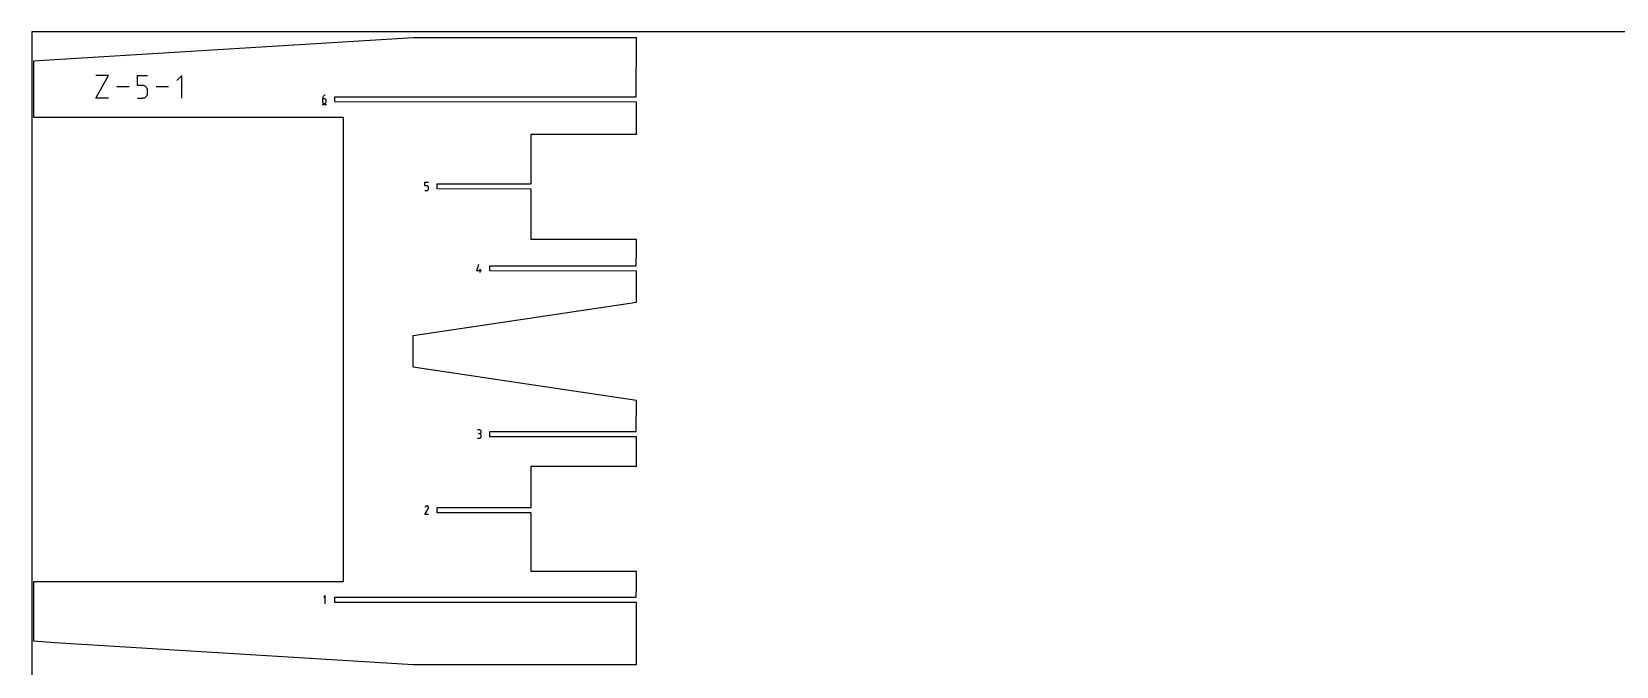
# Model space of a CAD drawing. Extents: x 0 to 3000, y 0 to 3000.
# Drawn here: x 0 to 1506, y 2397 to 3000 of the extents above; entities that cross this region are included whole.
import ezdxf

# ---------------------------------------------------------------- set-up
doc = ezdxf.new("R2010")
doc.units = 0

msp = doc.modelspace()

# ---------------------------------------------------------------- linework, layer by layer
at = {"layer": 'annotation', "color": 1}
for p, q in [((60.925011, 2936.859435), (72.838965, 2958.316394)), ((72.838965, 2958.316394), (60.925011, 2958.316394)), ((100.663983, 2948.761279), (100.663983, 2958.316394)), ((100.663983, 2958.316394), (110.193531, 2958.316394)), ((142.789378, 2958.316394), (138.019221, 2953.544892)), ((142.789378, 2936.859435), (142.789378, 2958.316394)), ((72.838965, 2936.859435), (60.925011, 2936.859435)), ((92.619641, 2947.587915), (80.887343, 2947.587915)), ((105.428757, 2948.761279), (100.663983, 2948.761279)), ((100.663983, 2936.859435), (105.428757, 2936.859435)), ((106.284295, 2948.684803), (105.428757, 2948.761279)), ((105.428757, 2936.859435), (106.283941, 2936.936326)), ((105.428757, 2936.859435), (105.428757, 2936.859435)), ((106.283941, 2936.936326), (107.089366, 2937.158)), ((107.089908, 2948.464243), (106.284295, 2948.684803)), ((107.089366, 2937.158), (107.831453, 2937.510955)), ((107.832051, 2948.112899), (107.089908, 2948.464243)), ((107.831453, 2937.510955), (108.496625, 2937.981693)), ((108.497178, 2947.644072), (107.832051, 2948.112899)), ((108.496625, 2937.981693), (109.071303, 2938.556711)), ((109.071746, 2947.071063), (108.497178, 2947.644072)), ((109.071303, 2938.556711), (109.541911, 2939.222511)), ((109.54221, 2946.407174), (109.071746, 2947.071063)), ((109.541911, 2939.222511), (109.894871, 2939.965591)), ((109.895026, 2945.665706), (109.54221, 2946.407174)), ((109.894871, 2939.965591), (110.116603, 2940.772451)), ((110.116647, 2944.859958), (109.895026, 2945.665706)), ((110.116603, 2940.772451), (110.193531, 2941.629592)), ((110.193531, 2944.003233), (110.116647, 2944.859958)), ((110.193531, 2941.629592), (110.193531, 2944.003233)), ((110.193531, 2944.003233), (110.193531, 2944.003233)), ((129.974207, 2947.587915), (118.241909, 2947.587915)), ((276.379711, 2936.700299), (276.340374, 2936.159562)), ((276.494524, 2937.21984), (276.379711, 2936.700299)), ((276.68002, 2937.711745), (276.494524, 2937.21984)), ((276.931406, 2938.169572), (276.68002, 2937.711745)), ((277.243886, 2938.58688), (276.931406, 2938.169572)), ((277.612668, 2938.957227), (277.243886, 2938.58688)), ((278.032957, 2939.274171), (277.612668, 2938.957227)), ((278.499959, 2939.531271), (278.032957, 2939.274171)), ((279.00888, 2939.722086), (278.499959, 2939.531271)), ((279.00888, 2939.722086), (279.00888, 2939.722086)), ((276.117873, 2930.722086), (280.117873, 2930.722086)), ((276.340374, 2936.159562), (276.340374, 2933.500588)), ((278.11687, 2936.159562), (276.340374, 2936.159562)), ((276.340374, 2933.500588), (276.340374, 2933.500588)), ((276.340374, 2933.500588), (276.369056, 2933.181012)), ((276.369056, 2933.181012), (276.451727, 2932.880183)), ((276.451727, 2932.880183), (276.583324, 2932.603133)), ((276.583324, 2932.603133), (276.758785, 2932.354897)), ((276.758785, 2932.354897), (276.973048, 2932.140508)), ((276.973048, 2932.140508), (277.22105, 2931.964998)), ((277.22105, 2931.964998), (277.497729, 2931.833402)), ((277.497729, 2931.833402), (277.798023, 2931.750754)), ((277.798023, 2931.750754), (278.11687, 2931.722086)), ((278.436377, 2936.131049), (278.11687, 2936.159562)), ((278.11687, 2931.722086), (278.436377, 2931.750754)), ((278.11687, 2931.722086), (278.11687, 2931.722086)), ((278.737022, 2936.048815), (278.436377, 2936.131049)), ((278.436377, 2931.750754), (278.737022, 2931.833402)), ((279.013804, 2935.91782), (278.737022, 2936.048815)), ((278.737022, 2931.833402), (279.013804, 2931.964998)), ((279.261724, 2935.743023), (279.013804, 2935.91782)), ((279.013804, 2931.964998), (279.261724, 2932.140508)), ((279.475781, 2935.529383), (279.261724, 2935.743023)), ((279.261724, 2932.140508), (279.475781, 2932.354897)), ((279.650973, 2935.281859), (279.475781, 2935.529383)), ((279.475781, 2932.354897), (279.650973, 2932.603133)), ((279.782302, 2935.00541), (279.650973, 2935.281859)), ((279.650973, 2932.603133), (279.782302, 2932.880183)), ((279.864766, 2934.704996), (279.782302, 2935.00541)), ((279.782302, 2932.880183), (279.864766, 2933.181012)), ((279.893365, 2934.385575), (279.864766, 2934.704996)), ((279.864766, 2933.181012), (279.893365, 2933.500588)), ((279.893365, 2933.500588), (279.893365, 2934.385575)), ((279.893365, 2934.385575), (279.893365, 2934.385575)), ((373.575794, 2853.437118), (373.575794, 2856.999642)), ((373.575794, 2856.999642), (377.128785, 2856.999642)), ((375.35229, 2853.437118), (373.575794, 2853.437118)), ((373.575794, 2848.999642), (375.35229, 2848.999642)), ((375.671268, 2853.408605), (375.35229, 2853.437118)), ((375.35229, 2848.999642), (375.671136, 2849.02831)), ((375.35229, 2848.999642), (375.35229, 2848.999642)), ((375.671136, 2849.02831), (375.97143, 2849.110958)), ((375.971632, 2853.326371), (375.671268, 2853.408605)), ((375.97143, 2849.110958), (376.248109, 2849.242554)), ((376.248332, 2853.195376), (375.971632, 2853.326371)), ((376.248109, 2849.242554), (376.496112, 2849.418063)), ((376.496318, 2853.020579), (376.248332, 2853.195376)), ((376.496112, 2849.418063), (376.710375, 2849.632453)), ((376.71054, 2852.806939), (376.496318, 2853.020579)), ((376.710375, 2849.632453), (376.885836, 2849.880689)), ((376.885947, 2852.559415), (376.71054, 2852.806939)), ((376.885836, 2849.880689), (377.017433, 2850.157739)), ((377.017491, 2852.282966), (376.885947, 2852.559415)), ((377.017433, 2850.157739), (377.100104, 2850.458568)), ((377.10012, 2851.982552), (377.017491, 2852.282966)), ((377.100104, 2850.458568), (377.128785, 2850.778144)), ((377.128785, 2851.663131), (377.10012, 2851.982552)), ((377.128785, 2850.778144), (377.128785, 2851.663131)), ((377.128785, 2851.663131), (377.128785, 2851.663131)), ((423.13127, 2772.730101), (424.905257, 2778.951598)), ((427.573262, 2772.730101), (423.13127, 2772.730101)), ((426.241768, 2770.951598), (426.241768, 2774.504589)), ((425.352266, 2621.343673), (423.57577, 2621.343673)), ((425.671773, 2621.314994), (425.352266, 2621.343673)), ((425.972418, 2621.232348), (425.671773, 2621.314994)), ((426.2492, 2621.100816), (425.972418, 2621.232348)), ((426.49712, 2620.925482), (426.2492, 2621.100816)), ((426.711176, 2620.711429), (426.49712, 2620.925482)), ((426.886369, 2620.46374), (426.711176, 2620.711429)), ((427.017698, 2620.187498), (426.886369, 2620.46374)), ((427.100162, 2619.887785), (427.017698, 2620.187498)), ((423.57577, 2613.353205), (425.352266, 2613.353205)), ((425.352266, 2617.790681), (424.462764, 2617.790681)), ((424.462764, 2617.790681), (425.352266, 2617.790681)), ((425.352266, 2617.790681), (425.671773, 2617.819367)), ((425.671773, 2617.762003), (425.352266, 2617.790681)), ((425.352266, 2617.790681), (425.352266, 2617.790681)), ((425.352266, 2613.353205), (425.671773, 2613.381867)), ((425.352266, 2613.353205), (425.352266, 2613.353205)), ((425.671773, 2617.819367), (425.972418, 2617.902061)), ((425.972418, 2617.679356), (425.671773, 2617.762003)), ((425.671773, 2613.381867), (425.972418, 2613.464472)), ((425.972418, 2617.902061), (426.2492, 2618.033724)), ((426.2492, 2617.547825), (425.972418, 2617.679356)), ((425.972418, 2613.464472), (426.2492, 2613.59595)), ((426.2492, 2618.033724), (426.49712, 2618.209312)), ((426.49712, 2617.372491), (426.2492, 2617.547825)), ((426.2492, 2613.59595), (426.49712, 2613.77123)), ((426.49712, 2618.209312), (426.711176, 2618.423785)), ((426.711176, 2617.158438), (426.49712, 2617.372491)), ((426.49712, 2613.77123), (426.711176, 2613.985242)), ((426.711176, 2618.423785), (426.886369, 2618.672101)), ((426.886369, 2616.910749), (426.711176, 2617.158438)), ((426.711176, 2613.985242), (426.886369, 2614.232915)), ((426.886369, 2618.672101), (427.017698, 2618.949217)), ((427.017698, 2616.634506), (426.886369, 2616.910749)), ((426.886369, 2614.232915), (427.017698, 2614.509178)), ((427.017698, 2618.949217), (427.100162, 2619.250092)), ((427.100162, 2616.334794), (427.017698, 2616.634506)), ((427.017698, 2614.509178), (427.100162, 2614.80896)), ((427.128761, 2619.569685), (427.100162, 2619.887785)), ((427.100162, 2619.250092), (427.128761, 2619.569685)), ((427.128761, 2616.016694), (427.100162, 2616.334794)), ((427.100162, 2614.80896), (427.128761, 2615.127192)), ((427.128761, 2619.569685), (427.128761, 2619.569685)), ((427.128761, 2615.127192), (427.128761, 2616.016694)), ((427.128761, 2616.016694), (427.128761, 2616.016694)), ((373.575794, 2541.067188), (376.858874, 2546.352526)), ((373.814098, 2548.177686), (373.580811, 2547.730176)), ((373.99923, 2548.440207), (373.814098, 2548.177686)), ((374.221348, 2548.65935), (373.99923, 2548.440207)), ((374.473695, 2548.833362), (374.221348, 2548.65935)), ((374.749516, 2548.960487), (374.473695, 2548.833362)), ((375.042056, 2549.038971), (374.749516, 2548.960487)), ((375.34456, 2549.067058), (375.042056, 2549.038971)), ((375.650272, 2549.042994), (375.34456, 2549.067058)), ((375.952437, 2548.965024), (375.650272, 2549.042994)), ((376.2443, 2548.831393), (375.952437, 2548.965024)), ((376.50534, 2548.646029), (376.2443, 2548.831393)), ((376.2443, 2548.831393), (376.2443, 2548.831393)), ((376.723598, 2548.423594), (376.50534, 2548.646029)), ((376.897133, 2548.170904), (376.723598, 2548.423594)), ((376.858874, 2546.352526), (376.862799, 2546.357383)), ((376.858874, 2546.352526), (376.858874, 2546.352526)), ((376.862799, 2546.357383), (376.866563, 2546.362281)), ((376.866563, 2546.362281), (376.87019, 2546.367261)), ((376.87019, 2546.367261), (376.873706, 2546.372366)), ((376.873706, 2546.372366), (376.877135, 2546.377635)), ((376.877135, 2546.377635), (376.880503, 2546.383111)), ((376.880503, 2546.383111), (376.883833, 2546.388835)), ((376.883833, 2546.388835), (376.887151, 2546.394848)), ((376.887151, 2546.394848), (376.890481, 2546.401191)), ((376.890481, 2546.401191), (377.026038, 2546.692244)), ((376.890481, 2546.401191), (376.890481, 2546.401191)), ((377.024004, 2547.894777), (376.897133, 2548.170904)), ((377.102271, 2547.602031), (377.024004, 2547.894777)), ((377.026038, 2546.692244), (377.105229, 2546.993947)), ((377.129993, 2547.299482), (377.102271, 2547.602031)), ((377.105229, 2546.993947), (377.129993, 2547.299482)), ((377.128785, 2541.067188), (373.575794, 2541.067188)), ((279.006372, 2463.843581), (277.22787, 2462.064577)), ((279.006372, 2455.843581), (279.006372, 2463.843581))]:
    msp.add_line(p, q, dxfattribs=at)
at = {"layer": 'boundary', "color": 5}
for p, q in [((362.773956, 2994.122697), (22.105108, 2973.160292)), ((470.748457, 2994.122697), (362.773956, 2994.122697)), ((574.648246, 2994.122697), (470.748457, 2994.122697)), ((574.453246, 2938.172086), (574.648246, 2994.122697)), ((22.105108, 2973.160292), (1.587501, 2971.89777)), ((1.587501, 2971.89777), (1.587501, 2929.245248)), ((288.167873, 2933.272086), (288.167873, 2938.172086)), ((288.167873, 2938.172086), (574.453246, 2938.172086)), ((1.587501, 2929.245248), (1.587501, 2918.595428)), ((574.648246, 2933.022086), (288.167873, 2933.272086)), ((574.648246, 2918.27394), (574.648246, 2933.022086)), ((1.587501, 2918.595428), (87.633587, 2918.595427)), ((87.633587, 2918.595427), (296.058291, 2918.595427)), ((296.058291, 2918.595427), (296.058292, 2757.709108)), ((574.648246, 2902.425483), (574.648246, 2918.27394)), ((474.648294, 2861.072978), (474.648294, 2902.425484)), ((474.648294, 2902.425484), (535.850059, 2902.425484)), ((535.850059, 2902.425484), (574.648246, 2902.425483)), ((474.453295, 2855.449642), (474.648294, 2861.072978)), ((385.403293, 2855.449641), (474.453295, 2855.449642)), ((385.403293, 2850.549641), (385.403293, 2855.449641)), ((474.648294, 2850.299641), (385.403293, 2850.549641)), ((474.648295, 2843.778101), (474.648294, 2850.299641)), ((474.648293, 2802.425434), (474.648295, 2843.778101)), ((513.44648, 2802.425435), (474.648293, 2802.425434)), ((574.648247, 2802.425435), (513.44648, 2802.425435)), ((574.648247, 2792.303002), (574.648247, 2802.425435)), ((574.453246, 2777.401599), (574.648247, 2792.303002)), ((435.403269, 2777.401598), (574.453246, 2777.401599)), ((435.403269, 2772.501598), (435.403269, 2777.401598)), ((574.648246, 2772.251598), (435.403269, 2772.501598)), ((574.648247, 2742.870129), (574.648246, 2772.251598)), ((296.058292, 2757.709108), (296.058292, 2476.870305)), ((466.619864, 2726.712829), (574.648247, 2742.870129)), ((362.620284, 2711.1581), (466.619864, 2726.712829)), ((362.620284, 2695.854112), (362.620284, 2711.1581)), ((362.620285, 2681.120871), (362.620284, 2695.854112)), ((470.648667, 2664.963573), (362.620285, 2681.120871)), ((574.648247, 2649.408845), (470.648667, 2664.963573)), ((574.453245, 2619.802954), (574.648247, 2649.408845)), ((435.40327, 2614.902954), (435.403269, 2619.802955)), ((435.403269, 2619.802955), (574.453245, 2619.802954)), ((574.648246, 2614.652954), (435.40327, 2614.902954)), ((574.648246, 2597.673982), (574.648246, 2614.652954)), ((574.648246, 2586.775445), (574.648246, 2597.673982)), ((474.453294, 2547.517254), (474.648294, 2586.775445)), ((474.648294, 2586.775445), (534.734061, 2586.775445)), ((534.734061, 2586.775445), (574.648246, 2586.775445)), ((385.403293, 2542.617253), (385.403292, 2547.517254)), ((385.403292, 2547.517254), (474.453294, 2547.517254)), ((474.453294, 2542.617254), (385.403293, 2542.617253)), ((474.648293, 2542.117064), (474.453294, 2542.617254)), ((474.648293, 2523.307841), (474.648293, 2542.117064)), ((474.648294, 2486.775394), (474.648293, 2523.307841)), ((514.562479, 2486.775395), (474.648294, 2486.775394)), ((574.648246, 2486.775395), (514.562479, 2486.775395)), ((574.648247, 2471.096191), (574.648246, 2486.775395)), ((1.587501, 2476.870305), (1.5875, 2431.889574)), ((87.633588, 2476.870305), (1.587501, 2476.870305)), ((296.058292, 2476.870305), (87.633588, 2476.870305)), ((574.453246, 2462.293581), (574.648247, 2471.096191)), ((288.167873, 2462.29358), (574.453246, 2462.293581)), ((288.167873, 2457.393581), (288.167873, 2462.29358)), ((574.648247, 2457.143581), (288.167873, 2457.393581)), ((574.648246, 2398.155657), (574.648247, 2457.143581)), ((1.5875, 2431.889574), (1.5875, 2420.658427)), ((1.5875, 2420.658427), (22.105117, 2419.380141)), ((22.105117, 2419.380141), (362.620285, 2398.165397)), ((362.620285, 2398.165397), (466.674723, 2398.155658)), ((466.674723, 2398.155658), (574.648246, 2398.155657))]:
    msp.add_line(p, q, dxfattribs=at)
at = {"layer": 'frame', "color": 5}
for p, q in [((3000, 3000), (0, 3000)), ((0, 3000), (0, 0))]:
    msp.add_line(p, q, dxfattribs=at)

doc.saveas('drawing.dxf')
